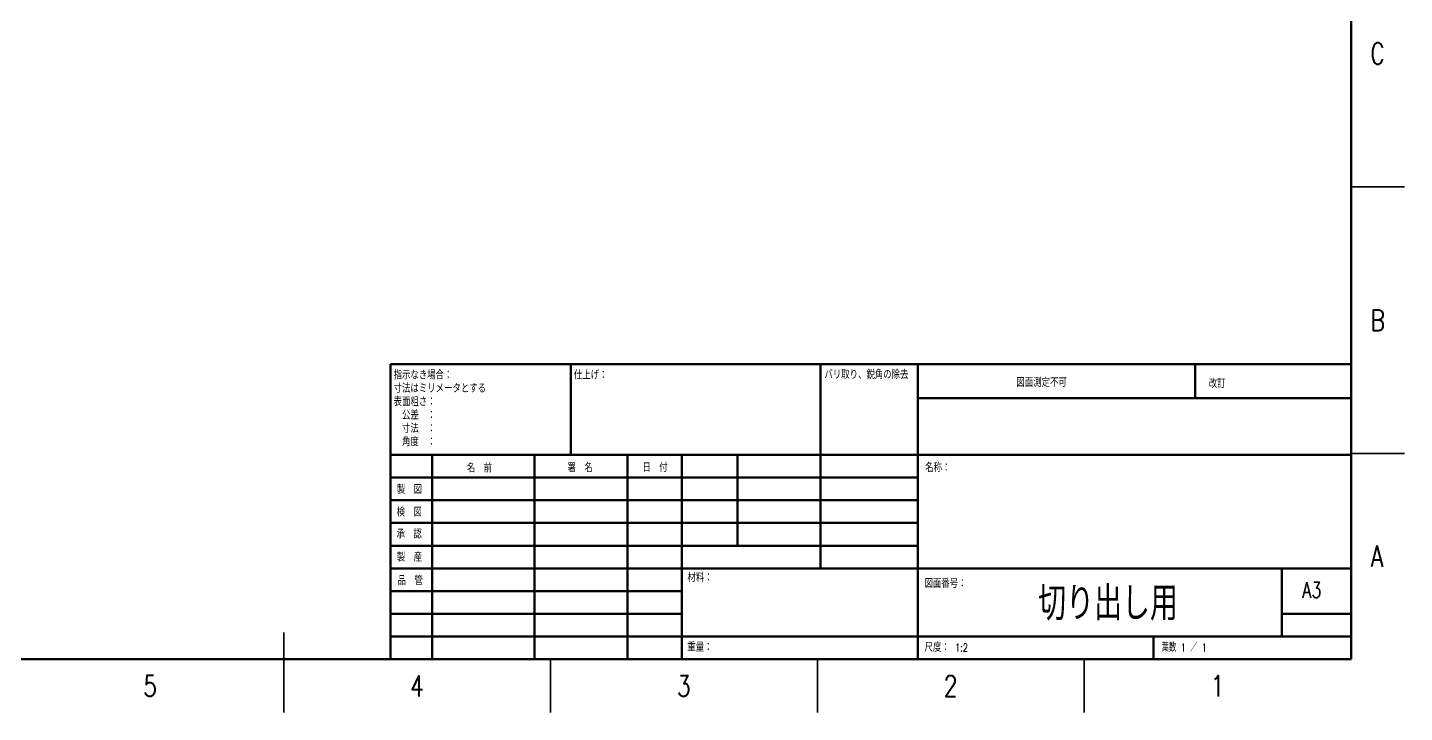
# Model space of a CAD drawing. Header units: millimetres. Extents: x 0 to 420, y 0 to 297.
# Drawn here: x 162 to 420, y 0 to 128.3 of the extents above; entities that cross this region are included whole.
import ezdxf

# ---------------------------------------------------------------- set-up
doc = ezdxf.new("R2010")
doc.units = ezdxf.units.MM
doc.styles.add('SLDTEXTSTYLE0', font='TXT', dxfattribs={"width": 0.75, "bigfont": 'bigfont'})
doc.styles.add('SLDTEXTSTYLE1', font='TXT', dxfattribs={"width": 0.65625, "bigfont": 'bigfont'})

# ---------------------------------------------------------------- blocks, each defined once
blk = doc.blocks.new('SW_NOTE_0')
at = {"color": 0, "linetype": 'Continuous', "lineweight": 0, "char_height": 1.5, "attachment_point": 1, "style": 'SLDTEXTSTYLE0'}
for s, insert in [('指示なき場合：', (0, 1.93)), ('寸法はミリメータとする\u3000', (0, -0.57)), ('表面粗さ：', (0, -3.07)), ('\u3000公差\u3000：', (0, -5.57)), ('\u3000寸法\u3000：', (0, -8.07)), ('\u3000角度\u3000：', (0, -10.57))]:
    blk.add_mtext(s, dxfattribs=dict(at, insert=insert))

msp = doc.modelspace()

# ---------------------------------------------------------------- linework, layer by layer
at = {"color": 7, "linetype": 'Continuous', "lineweight": 70}
for p, q in [((410, 287), (410, 10)), ((410, 10), (10, 10))]:
    msp.add_line(p, q, dxfattribs=at)
at = {"color": 7, "linetype": 'Continuous', "lineweight": 35}
for p, q in [((410, 98.5), (420, 98.5)), ((410, 48.5), (420, 48.5)), ((210, 0), (210, 15)), ((210, 10), (210, 0)), ((260, 10), (260, 0)), ((310, 10), (310, 0)), ((360, 10), (360, 0))]:
    msp.add_line(p, q, dxfattribs=at)
at = {"color": 7, "linetype": 'Continuous', "lineweight": 50}
for p, q in [((230, 65.25), (410, 65.25)), ((230, 65.25), (230, 10)), ((263.8, 48.25), (263.8, 65.25)), ((310.6, 65.25), (310.6, 27)), ((328.8, 65.25), (328.8, 10)), ((380.8, 58.88), (380.8, 65.25)), ((410, 58.88), (328.8, 58.88)), ((410, 48.25), (230, 48.25)), ((237.8, 48.25), (237.8, 10)), ((256.99, 48.25), (256.99, 10)), ((274.4, 48.25), (274.4, 10)), ((284.6, 10), (284.6, 48.25)), ((295, 31.25), (295, 48.25)), ((328.8, 44), (230, 44)), ((328.8, 39.75), (230, 39.75)), ((328.8, 35.5), (230, 35.5)), ((328.8, 31.25), (230, 31.25)), ((284.6, 27), (230, 27)), ((284.6, 27), (410, 27)), ((397, 14.25), (397, 27)), ((284.6, 22.75), (230, 22.75)), ((284.6, 18.5), (230, 18.5)), ((410, 18.5), (397, 18.5)), ((230, 14.25), (410, 14.25)), ((373, 10), (373, 14.25))]:
    msp.add_line(p, q, dxfattribs=at)

# ---------------------------------------------------------------- block references
at = {"color": 7, "linetype": 'Continuous', "lineweight": 0}
msp.add_blockref('SW_NOTE_0', (230.59, 61.99), dxfattribs=at)

# ---------------------------------------------------------------- texts
for s, insert, char_height, attachment_point, style in [('C', (414.96, 125.45), 3.97, 2, 'SLDTEXTSTYLE0'), ('B', (414.97, 75.45), 3.97, 2, 'SLDTEXTSTYLE0'), ('仕上げ：', (264.37, 63.92), 1.5, 1, 'SLDTEXTSTYLE0'), ('バリ取り、鋭角の除去', (311.31, 64), 1.5, 1, 'SLDTEXTSTYLE0'), ('図面測定不可', (347.29, 62.53), 1.5, 1, 'SLDTEXTSTYLE0'), ('改訂', (383.33, 62.33), 1.5, 1, 'SLDTEXTSTYLE0'), ('名\u3000前', (244.32, 46.5), 1.5, 1, 'SLDTEXTSTYLE0'), ('\u3000\u3000署\u3000名', (260.03, 46.56), 1.5, 1, 'SLDTEXTSTYLE0'), ('日\u3000付', (277.21, 46.58), 1.5, 1, 'SLDTEXTSTYLE0'), ('名称：', (330.2, 46.58), 1.5, 1, 'SLDTEXTSTYLE0'), ('製\u3000図', (231.19, 42.49), 1.5, 1, 'SLDTEXTSTYLE0'), ('検\u3000図', (231.16, 38.22), 1.5, 1, 'SLDTEXTSTYLE0'), ('承\u3000認', (231.15, 34.13), 1.5, 1, 'SLDTEXTSTYLE0'), ('A', (414.84, 31.26), 3.97, 2, 'SLDTEXTSTYLE0'), ('製\u3000産', (231.2, 29.8), 1.5, 1, 'SLDTEXTSTYLE0'), ('材料：', (285.65, 25.99), 1.5, 1, 'SLDTEXTSTYLE0'), ('品\u3000管', (231.34, 25.41), 1.5, 1, 'SLDTEXTSTYLE0'), ('図面番号：', (330.07, 24.87), 1.5, 1, 'SLDTEXTSTYLE0'), ('切り出し用', (364.46, 23.61), 6.35, 2, 'SLDTEXTSTYLE0'), ('A3', (400.87, 24.41), 2.91, 1, 'SLDTEXTSTYLE0'), ('重量：', (285.62, 12.95), 1.499, 1, 'SLDTEXTSTYLE0'), ('尺度： 1:2', (330.07, 12.9), 1.5, 1, 'SLDTEXTSTYLE0'), ('葉数 1 ／ 1', (374.48, 12.9), 1.5, 1, 'SLDTEXTSTYLE1'), ('5', (184.96, 6.95), 3.97, 2, 'SLDTEXTSTYLE0'), ('4', (234.96, 6.95), 3.97, 2, 'SLDTEXTSTYLE0'), ('3', (284.96, 6.95), 3.97, 2, 'SLDTEXTSTYLE0'), ('2', (334.96, 6.95), 3.97, 2, 'SLDTEXTSTYLE0'), ('1', (384.96, 6.95), 3.97, 2, 'SLDTEXTSTYLE0')]:
    msp.add_mtext(s, dxfattribs=dict(at, insert=insert, char_height=char_height, attachment_point=attachment_point, style=style))

doc.saveas('drawing.dxf')
